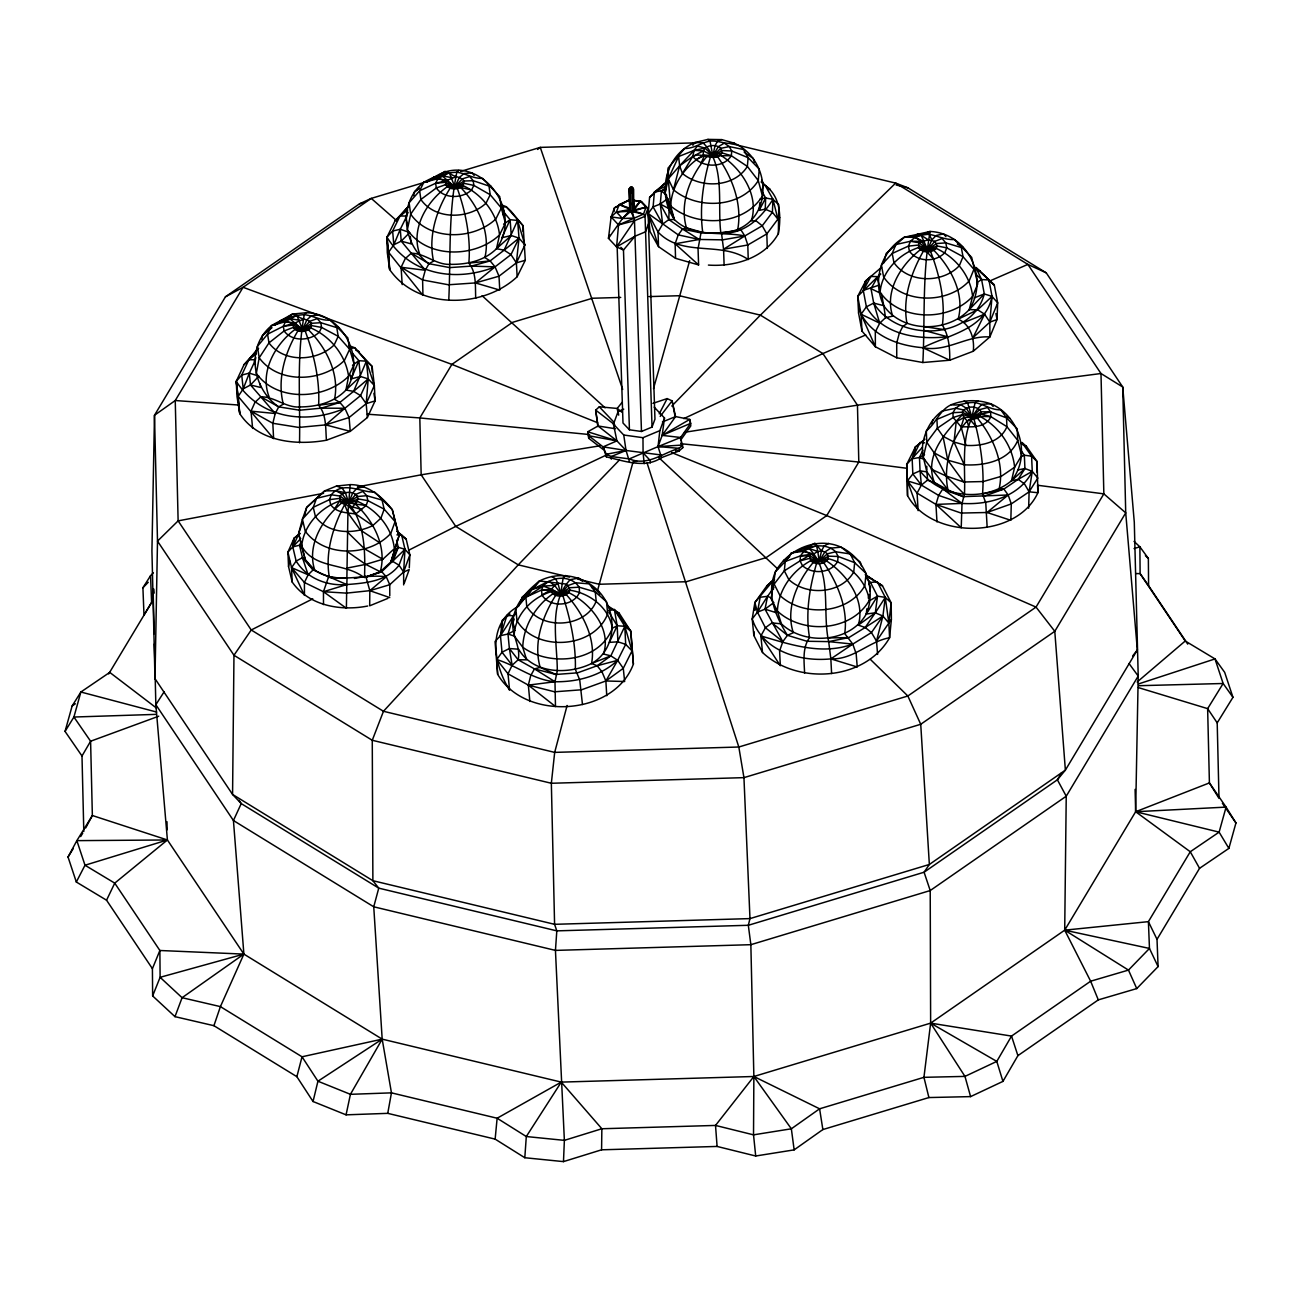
<?xml version="1.0" encoding="UTF-8"?>
<svg xmlns="http://www.w3.org/2000/svg" width="1301" height="1301" viewBox="0 0 1301 1301"><rect width="100%" height="100%" fill="white"/><g stroke="black" fill="none" stroke-linecap="round" stroke-linejoin="round"><path stroke-width="1.5" d="M641.474 431.477L634.481 220.715L632.319 211.608L632.14 187.149L630.009 187.409L628.968 189.751L629.83 210.469L622.512 218.487L608.461 238.343L616.593 246.93L623.472 250.02L629.44 429.802L641.474 431.477L652.045 427.07L654.956 419.15L647.963 208.371L641.523 201.59L633.278 200.191M652.045 427.07L645.052 216.291L647.963 208.371L646.044 207.168L634.124 209.949L633.002 198.435M647.085 463.026L738.822 747.018L743.944 777.64L749.978 918.604L748.319 925.287L750.856 944.689L753.864 1076.496L753.523 1134.846L755.702 1156.004L794.147 1149.873L822.866 1129.561L928.898 1097.556L970.595 1096.613L1002.941 1081.391L1017.902 1055.648L1098.304 999.884L1136.749 988.581L1158.085 966.594L1157.012 939.355L1148.409 921.645L1190.269 851.748L1219.118 832.136L1226.079 807.108L1209.41 782.909L1207.637 708.638L1223.135 683.497L1215.004 658.924L1185.244 641.003L1140.115 573.643L1139.887 546.827L1134.033 541.395M346.879 577.953L347.92 512.936L350.18 484.623C367.955 484.59 381.86 496.462 392.284 509.683L398.935 536.028L390.902 561.967L380.234 571.724L366.264 576.88M609.681 235.026L608.461 238.343L611.128 216.925L616.414 212.03L633.733 211.006L632.758 187.799M778.34 233.676L778.795 204.761L772.973 199.313C761.41 217.657 744.985 234.099 721.502 233.237L720.803 232.765C717.193 203.883 725.893 164.625 702.947 142.785L694.913 142.525C665.12 154.965 656.631 193.556 674.357 219.527C693.514 238.246 721.063 231.058 744.806 235.969L762.256 225.789L772.387 212.274L772.973 199.313L765.216 185.506C780.535 196.353 781.397 216.747 778.34 233.676C764.842 257.988 734.74 266.965 708.411 265.079M630.497 203.346L629.733 199.703L614.462 207.867L611.128 216.925L618.544 224.91L634.481 220.715L645.052 216.291L643.475 214.161L633.733 211.006L633.62 189.182L632.14 187.149M1098.304 999.884L1090.645 981.214L1064.706 930.166L1066.235 796.212L1057.388 779.787L1061.535 772.859M523.067 231.643L523.148 225.821L510.626 210.795L506.122 206.664L500.739 204.55M156.38 707.972L109.739 672.389L80.873 692.018L73.913 717.03L90.598 741.228L92.355 815.516L76.857 840.641L85.004 865.23L114.748 883.135L159.877 950.494L152.412 968.66L152.64 995.932L174.984 1016.65L213.917 1025.692L296.872 1076.691L313.037 1101.508L346.066 1114.843L387.747 1113.347L495.144 1139.123L524.807 1157.727L563.479 1161.614L601.582 1149.808L601.859 1128.748L561.268 1082.107L382.185 1039.141L243.889 954.105L167.406 839.974L155.844 704.719L154.396 643.914M730.316 143.419L895.641 183.099L907.952 187.848L1046.264 272.868L1122.73 386.999L1125.723 512.87L1137.35 649.963L1065.373 770.127L1057.388 779.787L924.084 872.223L748.319 925.287L556.812 930.865L378.754 888.144L241.238 803.595L232.57 794.439L154.982 678.634L157.502 541.118L154.494 415.263L225.431 296.823L359.499 203.85L371.257 198.403L429.541 180.806C471.791 145.192 526.84 206.452 496.494 248.702C484.492 260.72 467.319 264.558 450.813 264.347C436.079 265.274 425.411 253.337 411.295 253.223L401.212 241.14L400.269 229.285L406.806 216.064L400.058 215.982L395.097 220.715L386.966 237.156L387.291 252.557L389.666 269.583C417.523 309.817 483.24 308.744 517.148 276.739L525.279 260.298L523.148 225.821L506.122 206.664L501.552 207.379M669.251 203.086L668.844 219.609L662.616 224.146L658.062 232.082L658.501 246.637L675.561 258.346L698.604 264.916L698.052 248.8L700.979 232.895L720.803 232.765L741.017 230.001L744.806 235.969L747.799 244.995L748.238 259.549C720.721 240.62 682.57 257.696 658.062 232.082L648.174 213.543L649.589 197.394L664.795 183.278M238.994 800.261L241.238 803.595L233.432 820.524L243.889 954.105L159.877 950.494L160.104 977.311L182.091 997.704L220.406 1006.616L302.027 1056.786L317.932 1081.212L350.424 1094.32L391.455 1092.856L497.128 1118.226L561.268 1082.107L753.864 1076.496L930.638 1023.139L1064.706 930.166L1135.643 811.726L1138.212 676.048L1134.293 522.27L1122.73 386.999L1100.988 373.517L1027.871 264.396L895.641 183.099L760.386 315.135L671.804 406.058M720.803 232.765C772.534 231.236 776.209 162.511 734.284 143.175C725.893 144.639 718.331 140.297 710.021 141.093C701.158 142.72 694.018 148.542 684.602 148.542L668.454 167.65L668.242 178.855L670.617 205.916L674.357 219.527L668.844 219.609L660.29 204.029L661.412 191.036L665.982 187.442M1028.652 508.219L1029.107 491.827L1032.262 471.352L1031.595 456.196L1021.887 442.405L1026.489 446.471L1037.076 461.53L1037.905 492.721C1016.536 539.427 931.662 539.996 907.529 495.583L906.699 464.392L915.465 446.861L924.913 439.185M256.525 350.636L244.019 364.654L236.262 381.323L237.026 396.691L239.774 413.685C258.167 441.852 295.929 445.69 326.437 440.226C325.461 428.631 326.681 414.612 318.615 405.229C319.948 379.973 314.094 354.62 305.198 331.104L293.928 323.429L285.504 321.656L271.535 325.657C245.466 346.944 252.264 388.983 278.739 406.871L299.604 410.222L321.249 408.156L344.895 408.27L360.556 395.602L368.232 378.9L366.394 361.19L354.636 347.709L349.205 345.724M922.425 447.251L906.699 464.392L907.431 480.915L917.091 493.128L935.939 504.414L961.228 527.734L962.008 503.406L964.448 494.38C965.927 464.945 958.447 426.256 982.092 404.253L990.809 403.814C1019.951 415.995 1031.498 455.757 1011.495 480.768C985.524 502.397 940.005 498.104 920.051 470.799L919.465 457.497L922.864 450.211M865.376 574.668L882.517 585.857L891.185 602.883L891.38 619.504L889.591 637.734C865.035 680.927 797.432 685.285 762.516 652.5L753.832 635.473L753.962 631.603M754.629 610.299L754.873 602.542L766.858 585.873L774.144 579.303M724.12 265.339L723.567 249.223L747.799 244.995L766.826 233.887L777.9 219.121L772.387 212.274L765.232 209.185L765.671 198.028L761.784 191.101M563.479 1161.614L564.374 1140.359L555.446 950.397L556.812 930.865L554.584 924.312L551.348 783.267L554.681 752.385L567.106 705.467M675.561 258.346L675.121 243.807L678.228 234.879L682.553 229.041L686.44 227.821L702.735 232.456C699.353 207.379 703.174 181.603 710.297 157.486L712.802 155.697L718.445 146.606L724.267 143.143L729.259 146.574L743.521 149.517L748.124 157.681L759.264 169.146L758.272 180.563L762.435 195.996C743.798 226.065 696.328 227.724 670.617 205.916C671.771 184.84 685.188 165.666 703.223 155.258L703.402 150.883L705.012 148.07C709.598 144.72 716.542 144.574 720.949 148.33L721.99 152.9C714.769 163.536 702.28 151.192 692.75 156.478L679.626 165.796L668.242 178.855L665.12 193.15L674.357 219.527M409.295 567.789L409.864 554.844L406.221 539.33L397.098 531.215M518.871 606.006C486.476 623.455 493.063 663.396 509.569 690.197L508.024 673.804L512.139 665.234L518.156 659.786C521.05 646.825 511.716 635.701 512.887 622.691C513.619 604.721 526.255 591.597 539.492 580.994C559.023 570.846 583.368 575.514 598.558 591.191C617.829 610.885 617.146 649.394 591.581 663.51C568.147 674.959 532.971 674.064 518.66 649.215L509.374 648.532L502.023 652.208L496.771 659.558L497.649 674.308C525.1 721.632 614.186 716.152 633.392 664.063L630.79 631.261L619.227 613.243L607.6 605.729M475.743 298.319C475.109 286.708 476.751 272.657 468.832 263.111C470.946 237.904 465.758 212.372 457.415 188.645L446.324 180.693L437.917 178.709L423.801 182.368C397.163 202.94 402.806 245.255 428.956 263.713L449.739 267.599L471.434 266.103L495.047 266.851L510.968 254.622L519.018 238.132L517.587 220.438L510.106 219.706L503.601 224.13M987.15 527.165L985.768 502.885L982.531 493.99C984.515 468.832 980.564 443.413 974.01 419.166L963.732 409.978L955.617 408.221L941.875 411.132C931.093 419.491 924.474 431.802 922.637 445.235C921.222 457.367 927.857 468.246 927.402 480.232L921.368 485.078L917.091 493.128L918.132 510.642L907.431 480.915L912.83 473.971L920.051 470.799L927.011 471.954L934.394 482.46L962.008 503.406C988.223 505.227 1019.951 496.64 1032.262 471.352L1024.928 468.506L1017.935 469.97M244.019 364.654L248.833 359.792L255.565 359.71L249.32 373.127L250.508 384.982L260.834 396.838C274.966 396.529 285.911 408.254 300.629 406.937C317.151 406.709 334.227 402.399 345.952 390.056C366.817 359.548 343.253 313.232 306.223 312.744L304.271 314.663C296.449 356.783 300.417 400.139 299.523 442.779M924.523 233.725L930.15 231.464L904.374 237.237C880.663 251.126 871.946 280.951 883.753 305.686C902.422 332.861 947.421 333.137 969.229 309.622C989.476 278.349 967.895 233.155 930.15 231.464C922.181 274.365 925.076 318.924 922.864 362.524L949.746 360.214L973.278 351.237L989.882 336.943L997.038 319.509L997.672 302.873L994.289 284.968L975.799 267.469L981.588 279.536L984.304 293.945C971.733 341.496 896.877 341.724 873.719 303.084L871.003 288.676L877.801 276.641L880.777 274.088M524.807 1157.727L526.303 1136.537L561.268 1082.107M629.83 210.469L629.391 188.596L631.001 187.002M741.017 230.001L737.878 228.667C742.172 203.346 732.121 177.131 717.567 156.689L712.802 155.697L705.012 148.07L697.369 146.037L694.132 150.363L692.75 156.478C702.247 167.618 723.08 168.675 731.325 155.73L731.747 150.997L729.259 146.574L720.949 148.33L712.802 155.697L706.915 156.527C690.555 175.472 679.155 202.81 686.44 227.821M765.232 209.185L759.182 210.355L759.833 202.728M648.467 223.87L645.556 231.789L635.002 236.213L616.593 246.93L618.544 224.91L643.475 214.161L646.044 207.168L640.352 201.183L633.262 209.038M458.781 170.398L456.83 172.22C448.146 214.145 450.796 257.549 448.764 300.157M495.144 1139.123L497.128 1118.226L526.303 1136.537L564.374 1140.359L601.859 1128.748L715.517 1125.43L753.523 1134.846L791.35 1128.796L819.597 1108.81L923.938 1077.326L964.968 1076.399L996.794 1061.405L1011.528 1036.084L1090.645 981.214L1128.471 970.091L1149.466 948.445L1148.409 921.645L1064.706 930.166L1128.471 970.091L1136.749 988.581M762.516 652.5L760.874 635.929L765.395 627.749L771.997 622.87L781.413 623.878C804.734 645.784 849.911 642.857 866.32 614.007C876.663 588.621 865.604 559.332 841.113 547.184C817.077 536.24 787.495 549.445 775.347 571.92C765.964 594.215 775.591 616.219 787.43 635.311L806.945 641.263L828.672 641.621L852.789 644.093L871.442 632.579L882.907 616.04L885.282 597.37L877.329 581.775L870.515 582.474L866.677 578.408M775.949 609.014L775.607 612.495L765.021 609.177L757.442 612.153L752.206 618.918L753.832 635.473M804.603 673.105C804.132 661.428 802.213 647.67 809.531 637.636C805.303 612.966 809.612 587.401 816.508 563.593L827.322 553.819L835.714 551.77L850.22 553.933L854.659 562.65L866.059 573.432L864.856 585.613C848.463 614.462 803.286 617.373 779.95 595.484L774.16 584.1L784.324 570.814L800.05 560.894L800.538 555.852C807.514 544.338 826.054 542.517 835.714 551.77L838.104 556.47L837.616 561.528C830.819 573.481 812.117 574.684 802.441 565.61L800.05 560.894L811.434 554.177L813.824 554.161C817.467 550.437 823.631 549.933 827.322 553.819L828.282 558.698C824.883 564.667 815.516 565.268 810.686 560.731L809.742 555.852L800.538 555.852L785.235 561.495L775.347 571.92L771.103 598.736L777.38 611.047L781.413 623.878M774.258 579.368L754.873 602.542L752.206 618.918C762.744 651.232 800.017 662.014 830.851 658.875C853.602 659.786 868.548 641.523 889.591 637.734L888.843 623.049L882.907 616.04L875.313 612.804L866.32 614.007L866.84 608.787M614.039 211.591L614.462 207.867L629.733 199.703M615.292 428.728L598.053 425.98L587.71 431.786L588.654 435.705L603.079 446.877L606.38 456.895C623.813 460.765 645.052 469.01 661.526 457.627L658.046 446.601L659.835 430.647L664.502 417.995L654.208 407.148M606.754 695.726L605.876 680.976L601.989 671.82L597.159 665.754L591.581 663.51C596.183 638.303 582.685 612.917 566.277 594.622L551.185 591.646C531.865 597.614 514.854 614.771 514.123 635.734L522.742 647.231L526.629 659.835L518.156 659.786L509.374 648.532L507.992 634.01L513.521 615.763L516.399 613.47M582.523 581.384L578.815 578.034L570.18 579.661C548.079 603.241 557.186 641.133 557.3 670.747L554.99 681.74L555.478 706.541L528.336 685.123L508.024 673.804L496.771 659.558C516.887 665.673 533.377 679.919 554.99 681.74C577.644 682.049 600.704 675.951 617.666 660.323L625.683 644.337L624.805 626.285L614.365 609.502L608.087 610.754M671.592 452.553L826.753 515.586L1036.035 607.095L1054.786 631.31L1065.373 770.127L929.353 864.466L924.084 872.223L930.215 890.551L930.638 1023.139L923.938 1077.326L928.898 1097.556M668.454 167.65L665.12 193.15L670.617 205.916M870.515 582.474L877.508 596.167L875.313 612.804L865.198 627.489L848.821 637.604L828.672 641.621C821.874 611.324 832.9 572.554 809.059 548.388L802.701 548.209L797.871 551.348M509.992 614.072L502.544 619.992L500.446 635.669L502.023 652.208L512.139 665.234L509.374 648.532M664.502 417.995L662.16 435.38L658.046 446.601L629.326 458.895L611.226 456.537L606.282 454.277L603.079 446.877L616.918 440.876L626.041 450.471L629.424 461.513M367.728 606.022C340.829 611.34 308.695 605.859 292.172 582.002L288.529 566.488L287.911 552.112L292.79 546.875L298.628 534.337L294.042 538.321L292.79 546.875L296.14 561.073C306.89 578.392 326.958 586.182 346.782 584.572C365.532 583.059 386.787 581.531 399.017 565.203L404.985 549.298L401.651 535.085L396.903 534.89M387.747 1113.347L391.455 1092.856L382.185 1039.141L373.745 906.797L378.754 888.144L372.883 880.696L232.57 794.439L233.969 655.265L251.239 629.993L312.76 598.834M877.606 654.419L876.516 641.084L871.442 632.579L865.198 627.489L858.302 625.147C865.637 599.81 846.853 574.44 826.623 561.007L810.686 560.731C792.374 570.7 778.34 589.857 777.38 611.047C802.636 634.758 851.521 631.603 869.279 600.379C866.173 579.547 848.073 563.691 828.282 558.698L813.158 562.569C797.464 581.336 785.202 608.217 793.317 632.709L787.43 635.311L782.812 641.669L779.592 651.02L780.34 665.705L760.874 635.929C790.78 644.629 821.842 655.46 852.789 644.093L856.156 653.671L857.245 666.99L830.851 658.875L828.672 641.621M501.161 627.619L502.544 619.992M993.167 406.481L990.809 403.814C977.994 399.407 963.992 399.635 951.389 404.676C939.533 409.913 936.281 423.215 926.296 430.826L926.8 442.356L923.173 457.724L947.957 489.892L934.394 482.46C923.938 455.919 945.258 432.306 962.496 414.596L962.398 412.206C965.716 405.44 977.506 405.343 981.23 411.799L979.995 416.418L977.425 418.174L967.163 420.939C951.047 438.844 942.916 466.002 947.957 489.892L963.244 496.657L1008.177 494.982L1011.284 503.91L1010.828 520.302L987.052 512.496L961.114 513.066L935.939 504.414L938.639 495.421L942.575 489.306L963.244 496.657M521.685 600.59L522.335 597.11L530.792 589.906M261.81 339.236L262.558 335.3L272.007 327.706M326.437 440.226L350.262 431.363L367.354 417.54L366.183 403.684L360.556 395.602L353.612 391.341L345.952 390.056L348.587 376.249L354.197 364.182L349.644 349.221L347.806 337.87L330.21 320.095C320.827 320.875 313.248 315.623 304.271 314.663C292.644 315.33 281.341 319.477 271.535 325.657L267.567 334.194L257.37 346.44L259.208 357.808L256.313 373.468C277.129 402.139 324.681 400.025 348.587 376.249C345.611 355.01 330.373 336.39 310.858 327.966L297.896 330.893C284.968 352.36 276.934 379.274 283.309 404.156L278.739 406.871L275.227 413.507L272.82 423.28L273.6 438.632L238.181 396.431L236.262 381.323L241.726 375.078L248.833 359.792L258.606 348.294M288.529 566.488L289.635 560.861M292.936 543.964L294.042 538.321L300.336 533.459M755.247 609.893L754.873 602.542L757.442 612.153L765.395 627.749L782.812 641.669L765.021 609.177L767.541 596.313L773.981 587.369M973.278 351.237C974.725 338.894 970.432 324.339 958.121 319.168C965.114 294.205 951.064 267.892 933.89 250.377L918.49 247.597C898.958 253.988 882.029 271.145 880.078 292.188C900.308 321.607 949.014 321.884 972.595 296.433L977.783 283.829L971.668 257.37L954.446 239.53C941.355 240.246 930.443 231.106 916.977 234.44L921.222 235.4L928.28 239.791L934.85 241.352L937.175 245.987L936.183 248.41C931.679 253.272 922.36 253.223 918.49 247.597L919.01 242.702L928.28 239.791M403.668 584.897L403.635 572.001L409.864 554.844L404.985 549.298L381.73 571.708L380.234 571.724C387.324 547.119 373.42 520.221 355.206 504.056L339.691 500.934C320.241 507.797 303.637 525.23 301.653 546.306L305.28 559.739L313.086 569.919L346.782 584.572L346.391 608.266L323.461 591.711L304.418 582.49L291.554 567.626L287.911 552.112L294.042 538.321M868.287 598.167L869.052 594.508M869.816 590.849L870.58 587.19L868.775 583.661M346.066 1114.843L350.424 1094.32L382.185 1039.141L302.027 1056.786L296.872 1076.691M502.853 214.632L503.698 210.729L501.113 207.623M761.833 191.28L763.508 183.62L761.654 180.319M413.669 195.719L414.531 191.8L419.361 188.125M517.148 276.739L516.383 262.851L510.968 254.622L504.137 250.166L496.494 248.702L499.535 234.944L505.406 223.056L501.308 207.965L499.714 196.581L482.606 178.351C473.206 178.839 465.774 173.391 456.83 172.22C445.186 172.578 433.786 176.448 423.801 182.368L419.654 190.775L409.099 202.777L410.693 214.161L407.343 229.757C427.492 258.866 475.011 258.086 499.535 234.944C497.193 213.624 482.443 194.565 463.156 185.669L450.113 188.238C436.648 209.396 427.964 236.066 433.558 261.127L428.956 263.713L425.281 270.25L422.614 279.959L422.939 295.36L388.576 252.264L386.966 237.156L392.626 231.041L400.058 215.982L408.839 206.16M922.864 362.524L896.747 357.791L875.362 346.749L861.961 331.072L858.579 313.151L859.408 309.362M864.856 284.708L865.685 280.918L870.889 276.446L877.801 276.641L857.717 296.335L858.579 313.151M828.704 543.395L824.07 546.062L821.5 550.957L819.207 561.219L823.793 562.748C837.535 583.206 848.301 608.494 844.707 633.554L852.789 644.093L830.851 658.875L831.599 673.56M630.432 188.076L630.709 211.38L634.14 218.064L622.512 218.487L611.128 216.925M931.858 423.898L932.752 420.028M964.448 494.38L945.957 475.938L934.199 452.862L926.8 442.356L937.322 428.224L953.145 417.475L962.496 414.596L977.425 418.174C993.427 437.364 1004.925 464.002 999.054 489.209L1003.868 489.062L1008.177 494.982L987.052 512.496L1011.284 503.91L1029.107 491.827L1037.808 478.052L1032.262 471.352L1018.195 479.337L1011.495 480.768L1014.617 467.254L1021.61 455.561L1017.74 440.372L1017.236 428.842L1006.535 417.881L1000.876 409.848C991.297 410.108 984.028 404.351 975.1 402.578C966.952 401.765 959.601 406.221 951.389 404.676M313.037 1101.508L317.932 1081.212L382.185 1039.141M883.786 262.867L886.192 253.451L904.374 237.237L928.963 234.196L931.89 239.823L927.613 249.516L923.303 251.288C911.09 272.803 902.276 298.645 906.992 323.542L902.748 326.567L899.3 333.3L896.714 342.976L896.747 357.791M885.542 317.688L883.753 305.686L873.719 303.084L866.385 306.825L861.099 314.24C873.459 336.666 898.584 345.676 922.832 347.709C946.868 352.441 966.415 335.316 989.882 336.943L989.833 322.144L984.613 314.208L977.669 309.817L969.229 309.622L972.595 296.433C970.497 275.292 955.21 256.996 936.183 248.41L920.344 249.759C901.04 264.705 884.208 291.213 892.697 316.159L885.542 317.688L879.704 323.185L875.313 331.934L875.362 346.749L861.099 314.24L857.717 296.335L865.685 280.918L881.541 267.274M696.198 159.519L704.443 155.469L712.802 155.697L721.99 152.9L731.325 155.73L747.359 166.43L758.272 180.563C741.05 208.339 697.206 209.884 673.463 189.735L679.626 165.796L678.618 156.543L694.132 150.363L705.012 148.07M304.71 515.033L306.662 507.455L316.517 498.348L331.267 494.787L339.984 496.039C365.288 512.968 365.37 550.16 364.524 577.53L381.73 571.708L386.299 576.831L389.747 584.718L389.78 595.76M404.351 582.994L409.197 569.627L403.635 572.001L399.017 565.203L392.902 561.495L390.902 561.967L398.935 536.028L392.284 509.683L374.834 492.185C360.458 492.38 343.025 480.476 331.267 494.787L329.511 499.633L330.665 504.577C336.146 512.919 346.895 512.61 355.677 513.993L372.769 525.62L380.933 518.156L384.185 509.179L382.039 500.056L366.736 495.697L357.71 496.494L344.667 504.528C333.137 526.45 324.941 552.209 329.332 577.107L337.138 578.36M597.126 592.085L633.18 461.497L636.97 461.383M914.44 450.65L915.465 446.861L920.327 443.56M915.465 446.861L912.164 458.814L912.83 473.971L921.368 485.078L938.639 495.421L962.008 503.406L935.939 504.414L936.98 521.929M83.801 831.485L81.996 755.995L65.05 731.406L72.124 705.988L80.873 692.018L156.64 712.054M1157.012 939.355L1199.555 868.32L1228.876 848.382L1235.95 822.948L1226.079 807.108L1135.643 811.726L1135.106 789.398M653.509 388.527L689.676 260.688M962.496 414.596L964.041 417.426L961.13 426.891L965.992 445.397C981.328 446.341 1000.436 442.454 1006.925 426.695L1006.535 417.881L990.598 411.864L981.23 411.799L967.163 420.939L968.66 426.761C976.953 427.281 987.296 425.167 990.809 416.645L990.598 411.864L987.54 407.522L979.702 409.62L971.896 417.296L964.041 417.426L956.202 421.817L953.991 442.031L964.252 464.782C984.288 466.034 1009.267 460.944 1017.74 440.372L1006.925 426.695L990.809 416.645L981.328 414.19L971.896 417.296L962.398 412.206L952.934 412.693L936.931 419.41L937.322 428.224L942.981 436.274L947.762 460.18L963.716 481.988L983.296 481.549L1001.168 476.377L1014.617 467.254C1012.585 445.934 998.778 426.419 979.995 416.418L971.896 417.296L966.301 408.221L960.756 404.725L955.617 408.221L952.934 412.693L953.145 417.475L961.13 426.891L968.66 426.761M213.917 1025.692L220.406 1006.616L243.889 954.105L160.104 977.311L152.64 995.932M316.517 498.348L313.265 507.325L302.417 519.18L298.628 533.41L301.653 546.306C314.907 569.057 343.838 562.715 362.751 576.587M348.31 505.747L352.538 506.902L357.417 501.389L357.71 496.494C353.693 491.03 344.391 491.014 339.984 496.039L339.691 500.934L341.643 503.064L348.31 505.747L355.677 513.993L366.134 505.504L367.89 500.641L366.736 495.697L362.833 491.453L355.758 494.364L348.717 502.69L341.643 503.064C322.746 518.562 306.516 545.07 314.712 570.017C336.113 585.255 362.442 573.399 386.299 576.831L369.826 590.67L346.538 593.126L323.461 591.711L323.494 604.607M302.58 522.53L298.628 533.41L305.28 559.739L314.712 570.017L313.086 569.919L302.45 557.69L299.523 545.217L301.263 541.606M630.709 211.38L622.512 218.487L616.414 212.03L619.178 204.55L629.489 199.915M630.009 191.784L630.383 193.345L633.083 192.223M603.16 449.479L588.735 438.323L588.654 435.705L616.918 440.876L613.454 424.175L618.105 411.523L623.732 409.181M630.188 202.273L629.782 203.379L632.335 204.533L633.782 203.932L633.294 201.899M514.237 619.032L512.887 622.691L514.627 628.107M520.302 602.591L522.335 597.11L531.914 589.483L539.492 580.994L565.268 583.97L568.082 585.531L569.968 590.231C567.203 597.452 555.088 598.216 551.185 591.646L550.99 589.792L554.665 585.401L557.999 583.564L555.608 578.831L551.917 576.506M174.984 1016.65L182.091 997.704L243.889 954.105M392.902 561.495L398.252 547.298L396.577 540.159M249.32 373.127L241.726 375.078L243.222 388.836L250.508 384.982L258.866 376.135L249.32 373.127L243.222 388.836L238.181 396.431L239.774 413.685L236.262 381.323C260.298 418.727 305.881 424.972 344.895 408.27L349.091 417.523L350.262 431.363L325.673 424.874L298.742 427.427L272.82 423.28L251.012 411.165L254.98 402.318L260.834 396.838L278.739 406.871M540.191 667.397L534.483 668.893L530.727 675.609L528.336 685.123L554.6 691.807L581.596 689.774L605.876 680.976L624.643 681.513L623.277 668.324L617.666 660.323L597.159 665.754L577.611 672.828L555.901 674.471L540.191 667.397C533.085 642.889 542.501 616.235 555.641 595.419L560.698 593.646L568.082 585.531L575.79 582.799L589.207 583.824L595.289 591.939L606.526 601.81L607.665 613.861C594.329 648.744 535.817 652.435 516.969 620.707L515.814 608.657L525.88 597.192L541.525 590.036L543.135 586.1C552.031 575.985 571.659 574.944 579.091 587.19L579.563 592.183C574.034 606.64 549.803 608.169 541.997 595.029L541.525 590.036L551.933 589.239L562.926 595.825C570.472 619.52 576.034 644.402 575.351 669.397L579.726 679.87L582.474 704.508M879.85 273.828L877.638 279.227L880.045 288.285M976.661 282.756L981.588 279.536L988.939 279.991L994.289 284.968L975.799 267.469L988.939 279.991L992.045 296.4C985.41 329.917 948.413 334.617 922.832 347.709L949.746 360.214C949.893 348.261 948.933 335.544 942.396 325.169C945.502 300.238 939.452 274.836 930.638 251.63L927.613 249.516L921.222 235.4L915.026 237.319L910.424 241.27L908.44 246.1L909.383 251.06C917.107 262.314 935.744 262.428 944.786 252.687L946.77 247.857L945.827 242.897L942.119 238.555L934.85 241.352L927.613 249.516L918.018 245.108L908.44 246.1L892.226 253.451L881.411 265.095L883.655 277.064C902.341 304.239 947.339 304.499 969.131 280.983L973.929 269.34L963.033 256.704L946.77 247.857L937.175 245.987L927.613 249.516L919.01 242.702L910.424 241.27L895.885 244.539L892.226 253.451L893.95 262.623C908.244 283.423 942.688 283.618 959.374 265.632L963.033 256.704L961.309 247.548L945.827 242.897L936.704 243.515L927.613 249.516L921.303 241.352L915.026 237.319L904.374 237.237M400.269 229.285L392.626 231.041L393.829 244.783L401.212 241.14L409.734 232.537L400.269 229.285L393.829 244.783L388.576 252.264L389.666 269.583L386.966 237.156C410.303 274.934 455.496 282.561 495.047 266.851L498.999 276.202L499.763 290.09L475.418 282.919L448.438 284.773L422.614 279.959L401.098 267.29L405.294 258.557L411.295 253.223L428.956 263.713M367.354 417.54L375.111 400.854L374.346 385.503L368.232 378.9L360.41 376.477L351.14 378.916L358.881 360.686L352.425 353.27M701.206 162.95L704.443 155.469M597.159 665.754L610.852 655.85L624.805 626.285L630.79 631.261L633.392 664.063M350.067 348.554L354.636 347.709L372.119 366.427L374.346 385.503L366.183 403.684L349.091 417.523L325.673 424.874L344.895 408.27L339.854 402.464L334.536 399.293C339.74 373.794 326.226 347.53 308.5 329.885L294.985 329.478C274.983 344.358 259.208 372.476 269.291 397.325M502.56 210.648L510.106 219.706L501.926 237.709L511.277 235.53L519.018 238.132L524.953 244.913L516.383 262.851L498.999 276.202L475.418 282.919L495.047 266.851L490.135 260.899L484.883 257.614C490.867 232.277 478.052 205.591 460.733 187.507L447.235 186.759C426.858 201.135 410.368 228.813 419.686 253.955M321.249 408.156L339.854 402.464L353.612 391.341L366.394 361.19L358.881 360.686L352.49 365.256M255.923 357.726L254.329 361.174L255.451 364.914M275.145 325.169L281.439 320.111L289.651 318.615L302.596 329.478L311.557 323.298L320.81 322.713L336.78 327.624L338.195 336.325L334.227 344.846C317.33 361.662 283.699 363.158 268.982 342.879L267.567 334.194L283.342 326.275L292.823 325.087L302.596 329.478L311.931 325.657L321.575 327.429L338.195 336.325L349.644 349.221L344.456 360.377C322.388 382.331 278.447 384.299 259.208 357.808L268.982 342.879L284.106 330.974L293.213 327.429L302.596 329.478L309.784 321.266L317.249 318.647L320.81 322.713L321.575 327.429L319.412 332.031C310.272 341.138 292.075 341.952 284.106 330.974L283.342 326.275L285.504 321.656L296.823 315.362C300.856 319.997 308.044 318.355 311.557 323.298L310.858 327.966C306.288 332.519 297.197 332.926 293.213 327.429L293.928 323.429L303.296 319.282M678.618 156.543L668.242 178.855L673.463 189.735M328.405 577.351L323.461 591.711L346.782 584.572L347.058 578.246L328.405 577.351L329.332 577.107M152.412 968.66L106.552 900.211L114.748 883.135L167.406 839.974L92.355 815.516L85.703 827.94M629.733 188.157L628.968 189.751L631.652 190.987L633.197 190.336L632.042 187.881M471.434 266.103L490.135 260.899L504.137 250.166L517.587 220.438L524.953 244.913M408.14 212.356L405.619 217.446L407.685 224.992M427.395 181.994L433.818 177.099L442.112 175.781L454.813 186.97L463.937 181.034L473.19 180.693L488.997 186.027L490.217 194.743L486.054 203.151C468.718 219.511 435.119 220.064 420.874 199.492L419.654 190.775L435.656 183.262L445.186 182.319L454.813 186.97L464.278 183.392L473.857 185.409L490.217 194.743L501.308 207.965L495.876 218.942C473.222 240.327 429.297 241.043 410.693 214.161L420.874 199.492L436.323 187.978L445.511 184.677L454.813 186.97L462.213 178.953L469.726 176.529L473.19 180.693L473.857 185.409L471.596 189.946C462.213 198.809 444.031 199.102 436.323 187.978L435.656 183.262L437.917 178.709L449.365 172.74C453.317 177.456 460.538 175.993 463.937 181.034L463.156 185.669C458.456 190.092 449.365 190.239 445.511 184.677L446.324 180.693L455.773 176.806M390.902 561.967L398.252 547.298L404.985 549.298L403.635 572.001L389.747 584.718L369.826 590.67L369.679 605.811L387.958 598.346M76.32 882.013L85.004 865.23L167.406 839.974L76.857 840.641L68.042 857.034L76.32 882.013L106.552 900.211M659.217 413.881L667.153 398.594L672.097 400.854L675.577 416.58L662.16 435.38L680.602 437.478L690.668 423.345L689.725 419.426L675.577 416.58L662.437 421.947M759.182 210.355L765.671 198.028L772.973 199.313L777.9 219.121L779.738 217.527M870.889 276.446L863.279 290.416L866.385 306.825C882.42 334.959 917.937 340.081 947.421 336.731L923.759 330.373M81.996 755.995L90.598 741.228L158.738 716.2M108.715 673.918L151.599 602.493L150.542 575.692L153.339 572.814M151.599 602.493L143.988 614.999L142.915 587.776L150.542 575.692M703.223 155.258L712.802 155.697L722.185 150.542L731.747 150.997L748.124 157.681L747.359 166.43C734.171 187.686 700.605 188.856 682.44 173.456L692.75 156.478L703.402 150.883L712.802 155.697L731.325 155.73M65.05 731.406L73.913 717.03L156.364 714.363M68.042 857.034L73.295 848.512M80.646 836.592L82.744 833.193M1199.555 868.32L1190.269 851.748L1135.643 811.726L1209.41 782.909L1219.004 798.359L1217.199 722.868L1232.958 697.32L1224.68 672.357L1215.004 658.924L1138.391 683.984M984.109 496.201L1003.868 489.062L1018.195 479.337L1024.928 468.506L1024.342 455.204L1021.155 450.666M866.32 614.007L877.508 596.167L885.282 597.37L891.185 602.883L888.843 623.049L876.516 641.084L882.907 616.04L865.198 627.489M767.541 596.313L757.442 612.153L760.174 597.257L767.541 596.313L771.249 597.923M164.154 691.742L155.844 704.719L233.432 820.524L373.745 906.797L555.446 950.397L750.856 944.689L930.215 890.551L1066.235 796.212L1138.212 676.048L1129.057 663.575M334.568 508.837L339.691 500.934M616.593 246.93L634.481 220.715M634.124 209.949L640.352 201.183M891.38 619.504L888.843 623.049L885.282 597.37L875.313 612.804L858.302 625.147M809.742 555.852L819.207 561.219L817.792 551.526L809.059 548.388L791.366 552.958L785.235 561.495L784.324 570.814L788.764 579.514C806.62 596.281 841.194 594.053 853.749 571.968L854.659 562.65L838.104 556.47L828.526 556.178L819.207 561.219L809.482 558.389L800.05 560.894M692.864 145.24L694.913 142.525L707.988 139.386L721.811 139.614L734.284 143.175M660.176 416.434L672.097 400.854L675.235 417.231M541.525 590.036L550.99 589.792L560.698 593.646L569.968 590.231C589.825 593.126 609.144 607.681 612.299 628.334C599.208 662.469 549.868 667.023 522.742 647.231C523.457 625.992 535.54 605.876 552.827 593.858L560.698 593.646L569.724 587.743L579.091 587.19L595.289 591.939L596.167 601.176C585.954 627.863 541.183 630.692 526.759 606.412L525.88 597.192L531.914 589.483L548.892 581.271L554.665 585.401L560.698 593.646L568.765 592.654C590.475 603.436 611.681 628.497 603.518 654.029L610.852 655.85L617.666 660.323L605.876 680.976L623.277 668.324L632.026 650.874L631.668 646.012M822.866 1129.561L819.597 1108.81L753.864 1076.496L715.517 1125.43L717.095 1146.441L755.702 1156.004M1132.634 655.997L1137.35 649.963M622.089 402.351L617.211 408.449L618.251 414.222M635.002 236.213L623.472 250.02L620.902 247.304M515.814 608.657L531.914 589.483L543.135 586.1L554.665 585.401M256.46 350.88L248.833 359.792L256.33 353.726M409.164 205.851L400.058 215.982L407.701 210.111M534.792 586.198L539.492 580.994M565.724 575.465L563.089 578.278L560.698 593.646L557.999 583.564M395.097 220.715L408.986 205.916M300.759 538.549L292.79 546.875L299.523 545.217L302.483 547.835M969.229 309.622L984.304 293.945L992.045 296.4L997.672 302.873L989.833 322.144L972.92 337.756L984.613 314.208L963.911 322.502M619.439 459.985L518.253 564.845L383.47 711.289L372.265 740.285L372.883 880.696L554.584 924.312L749.978 918.604L929.353 864.466L920.734 724.283L907.854 696.002L870.255 659.282M142.915 587.776L148.249 582.263M931.89 239.823L936.2 235.497L943.501 233.887L945.957 236.701M313.086 569.919L308.142 574.798L304.418 582.49L304.45 595.386L291.554 567.626L296.14 561.073L302.45 557.69L305.28 559.739M649.589 197.394L664.876 183.392M395.162 550.242L398.252 547.298M345.952 390.056L360.41 376.477L358.881 360.686M317.33 497.698L324.681 490.884L336.487 486.054L350.18 484.623M346.733 568.147L365.727 564.39L382.787 559.284L394.333 548.713C392.251 527.588 376.591 509.504 357.417 501.389L348.717 502.69L345.399 492.705L335.691 490.737L324.681 490.884L306.662 507.455L302.417 519.18L305.215 531.101C324.632 557.755 369.386 556.828 390.837 533.329L395.081 521.603L384.185 509.179L367.89 500.641L358.295 498.966L348.717 502.69L339.106 498.462L329.511 499.633L313.265 507.325L315.395 516.448C328.259 534.597 354.327 534.565 372.769 525.62M621.911 412.189L617.211 408.449L599.289 406.806L595.679 410.108L597.842 426.598M658.046 446.601L682.7 445.023L679.089 448.325L658.046 446.601L680.602 437.478L682.781 447.642L679.187 450.927L661.526 457.627M1011.495 480.768L1024.928 468.506M496.494 248.702L511.277 235.53L510.106 219.706M277.259 323.819L281.439 320.111L292.465 314.045L306.223 312.744M766.858 585.873L774.453 579.368M353.612 391.341L368.232 378.9L366.183 403.684L375.111 400.854L373.891 393.292M1137.155 682.017L1185.244 641.003M504.137 250.166L519.018 238.132L516.383 262.851L525.279 260.298M662.063 186.108L654.387 192.076L653.102 206.875L648.174 213.543L650.045 231.545L658.501 246.637L648.174 213.543L678.228 234.879L699.222 239.465L722.608 239.856L744.806 235.969L723.567 249.223L721.502 233.237M537.606 149.452L540.273 147.387L696.084 142.834M262.558 335.3L265.55 333.04M765.021 609.177L773.867 602.526M667.852 198.533L660.29 204.029L653.102 206.875L662.616 224.146L660.29 204.029L669.137 208.745L667.738 199.199M414.531 191.8L419.068 188.547M284.285 319.623L292.465 314.045L296.823 315.362L302.596 329.478L306.873 319.851L311.443 315.818L319.493 314.858M72.124 705.988L75.377 703.76M977.88 400.724L975.1 402.578L971.896 417.296L967.602 402.757L964.025 401.017M789.805 556.584L783.365 560.78L788.617 557.739M434.973 177.765L444.991 171.342L449.365 172.74L454.813 186.97L459.334 177.456L463.985 173.553L471.987 172.854L474.182 175.456M525.88 597.192L543.135 586.1L551.933 589.239M774.502 579.872L771.168 581.986L774.176 582.441M541.997 595.029L550.99 589.792M924.718 442.812L920.002 442.519L912.164 458.814L919.465 457.497L924.523 454.553M869.182 600.883L877.508 596.167M807.872 546.973L814.898 543.168L821.5 550.957M225.431 296.823L243.076 287.293L371.257 198.403L397.065 221.056M664.99 186.417L654.387 192.076L664.925 190.141M497.649 674.308L495.047 641.507L500.446 635.669L507.992 634.01L515.131 630.318M408.677 550.242L455.74 526.401L607.665 454.407M611.812 628.497L617.194 625.765L624.805 626.285L632.026 650.874L625.683 644.337L617.894 641.816L609.372 642.369L617.194 625.765L614.365 609.502L630.79 631.261M675.544 450.829L679.187 450.927L679.089 448.325C662.551 453.09 647.41 466.506 629.326 458.895M958.121 319.168L977.669 309.817L992.045 296.4L989.833 322.144L997.038 319.509L995.915 313.541M683.757 418.629L822.899 353.563L865.75 334.926M1020.895 456.814L1024.342 455.204L1031.595 456.196L1037.076 461.53L1037.157 472.523M988.744 281.423L1027.871 264.396L1046.264 272.868M865.702 284.626L865.685 280.918L863.279 290.416L879.492 285M613.454 424.175L623.748 435.022L642.97 437.689L659.835 430.647M661.445 455.008L626.041 450.471L611.226 456.537L611.307 459.155M591.581 663.51L610.852 655.85M974.01 297.962L984.304 293.945M271.535 325.657L289.651 318.615L299.604 320.29M721.811 139.614L717.501 141.207L715.078 145.647L712.802 155.697L710.021 141.093L707.988 139.386M423.801 182.368L442.112 175.781L452.049 177.717M366.443 576.88L381.73 571.708M652.891 403.359L667.153 398.594M633.733 211.006L646.044 207.168M460.619 171.423L540.273 147.387L622.675 389.422M359.499 203.85L363.386 202.68M1134.049 548.567L1139.887 546.827L1148.36 558.438L1148.588 585.694L1187.732 644.125M283.342 326.275L293.928 323.429M363.646 486.769L356.783 488.509L352.734 492.9L348.717 502.69L342.196 494.022L335.691 490.737M981.328 414.19L990.598 411.864M435.656 183.262L446.324 180.693M982.531 493.99L1003.868 489.062M354.457 578.457L365.792 576.262L369.826 590.67L389.78 597.598M623.748 435.022L626.041 450.471L606.282 454.277L606.38 456.895M616.414 212.03L630.221 209.412L619.178 204.55L629.863 208.209M323.559 493.323L178.123 520.872L157.502 541.118L233.969 655.265L372.265 740.285L551.348 783.267L743.944 777.64L920.734 724.283L1054.786 631.31L1125.723 512.87L1103.85 493.86L1037.58 485.257M357.417 486.899L421.166 474.816L600.086 445.788M802.701 548.209L816.589 545.932L817.792 551.526M760.174 198.923L765.671 198.028M684.472 432.322L857.457 405.164L1100.988 373.517L1103.85 493.86L1036.035 607.095L907.854 696.002L738.822 747.018L554.681 752.385L383.47 711.289L251.239 629.993L178.123 520.872L175.245 400.529L243.076 287.293L451.886 364.394L597.647 422.744M800.538 555.852L811.434 554.177L819.207 561.219L824.85 551.982L830.77 548.111L841.113 547.184L860.27 562.048L861.408 565.724M791.366 552.958L803.855 551.234L813.824 554.161M318.615 405.229L339.854 402.464M468.832 263.111L490.135 260.899M620.723 297.425L592.378 298.254L512.48 322.372L451.886 364.394L419.816 417.93L421.166 474.816L455.74 526.401L518.253 564.845L569.578 577.156M649.069 296.595L679.431 295.717L760.386 315.135L822.899 353.563L857.457 405.164L858.806 462.05L826.753 515.586L766.159 557.609L686.245 581.726L599.192 584.263L577.481 579.059M601.582 1149.808L717.095 1146.441M1138.684 685.708L1223.135 683.497L1232.958 697.32M827.582 637.945L848.821 637.604M910.424 241.27L921.303 241.352M979.995 416.418L990.809 416.645M1136.115 573.562L1140.115 573.643L1148.588 585.694M703.402 150.883L694.132 150.363L679.626 165.796L682.44 173.456M237.904 404.985L175.245 400.529L154.494 415.263L151.924 550.925L154.982 678.634M367.272 414.19L419.816 417.93L589.678 434.567M680.748 443.69L858.806 462.05L907.025 468.311M355.206 504.056L366.134 505.504M630.92 187.946L632.676 188.19M630.335 188.808L631.473 188.97M633.489 200.468L641.523 201.59M924.442 326.697L944.965 329.722M603.079 446.877L626.041 450.471M970.595 1096.613L964.968 1076.399L930.638 1023.139L1011.528 1036.084L1017.902 1055.648M285.504 321.656L295.912 323.347M437.917 178.709L448.292 180.676M668.844 219.609L682.553 229.041L700.979 232.895M1064.706 930.166L1149.466 948.445L1158.085 966.594M460.733 187.507L471.596 189.946M632.319 211.608L643.475 214.161M896.145 185.002L907.952 187.848M1135.643 811.726L1219.118 832.136L1228.876 848.382M250.508 384.982L260.704 387.487L260.086 383.697M518.156 659.786L534.483 668.893L555.901 674.471M401.212 241.14L411.327 243.921L410.27 236.327M964.252 464.782L947.762 460.18L934.199 452.862M965.992 445.397L953.991 442.031L942.981 436.274M352.538 506.902L361.727 509.537M1138.408 687.611L1207.637 708.638L1217.199 722.868M927.402 480.232L934.394 482.46M507.992 634.01L513.716 635.896M963.716 481.988L945.957 475.938L931.174 469.092M336.487 486.054L342.082 488.135L345.399 492.705M803.855 551.234L811.434 554.177M919.465 457.497L924.735 459.692M355.758 350.099L359.271 351.709M871.003 288.676L881.493 293.717M1023.025 444.779L1026.489 446.471L1021.366 443.641M335.723 326.323L339.236 328.031M915.026 237.319L924.035 241.758M380.234 571.724L365.727 564.39L346.847 551.282M957.341 244.133L962.707 246.897M976.644 269.274L980.206 271.112M487.875 184.742L491.355 186.531M591.776 587.401L598.558 591.191L599.663 594.785M609.079 607.583L612.462 609.47M615.845 611.356L619.227 613.243M382.787 559.284L364.459 548.778L347.269 531.881M930.638 1023.139L996.794 1061.405L1002.941 1081.391M1006.551 416.369L1009.836 418.337M865.799 575.595L882.517 585.857L875.671 581.482M682.553 229.041L699.222 239.465L675.121 243.807L698.604 264.916M534.483 668.893L554.99 681.74L528.336 685.123L529.865 701.515M865.393 574.912L872.239 579.303M720.364 155.063C741.489 168.382 759.361 195.199 751.344 220.796L756.336 221.056L762.256 225.789L766.826 233.887L767.265 248.426M380.168 543.086L360.344 530.011L347.92 512.936L344.667 504.528M744.221 152.25L753.279 158.462L754.336 162.349M1018.195 479.337L1024.505 483.907L1029.107 491.827L1037.905 492.721L1037.58 485.387M614.706 424.76L595.679 410.108L598.053 425.98L616.918 440.876L587.71 431.786L588.735 438.323M661.412 191.036L666.714 195.296M771.997 622.87L787.43 635.311M762.809 183.555L770.322 189.686L761.085 181.961M397.114 531.377L406.221 539.33L397.569 531.67M482.102 295.717L605.046 407.798M975.766 274.153L981.588 279.536M1145.384 555.673L1148.36 558.438M658.631 457.432L777.722 568.911M599.289 406.806L614.251 422.516M629.44 429.802L623 423.02L617.097 245.255M926.914 251.939L933.679 259.127M642.97 437.689L643.084 452.846L650.175 460.408L650.272 463.01M964.041 417.426L967.163 420.939M970.253 419.898L976.157 426.598M260.834 396.838L275.227 413.507L251.012 411.165L252.622 428.419M411.295 253.223L425.281 270.25L401.098 267.29L402.188 284.61M753.864 1076.496L791.35 1128.796L794.147 1149.873M1222.387 803.286L1235.95 822.948M609.096 612.429L617.194 625.765L617.894 641.816M302.45 557.69L308.142 574.798L291.554 567.626L292.172 582.002M374.346 385.503L366.394 361.19L372.119 366.427L372.2 372.232M772.404 585.548L773.493 589.239M873.719 303.084L879.704 323.185L861.099 314.24L861.961 331.072M681.204 441.982L682.781 447.642M881.867 295.717L883.753 305.686M618.105 411.523L618.691 415.149M350.522 375.127L351.14 378.916M643.084 452.846L644.223 463.741M920.051 470.799L921.368 485.078L907.431 480.915L907.529 495.583M153.827 589.109L154.168 593.142M926.751 466.197L926.914 470.035M689.823 422.028L689.725 419.426L662.16 435.38L690.668 423.345L690.766 425.964L680.683 440.096L680.602 437.478M166.983 821.712L167.162 829.827M153.095 589.174L154.152 633.766M506.951 615.471L500.446 635.669L513.521 615.763L506.951 615.471"/></g></svg>
